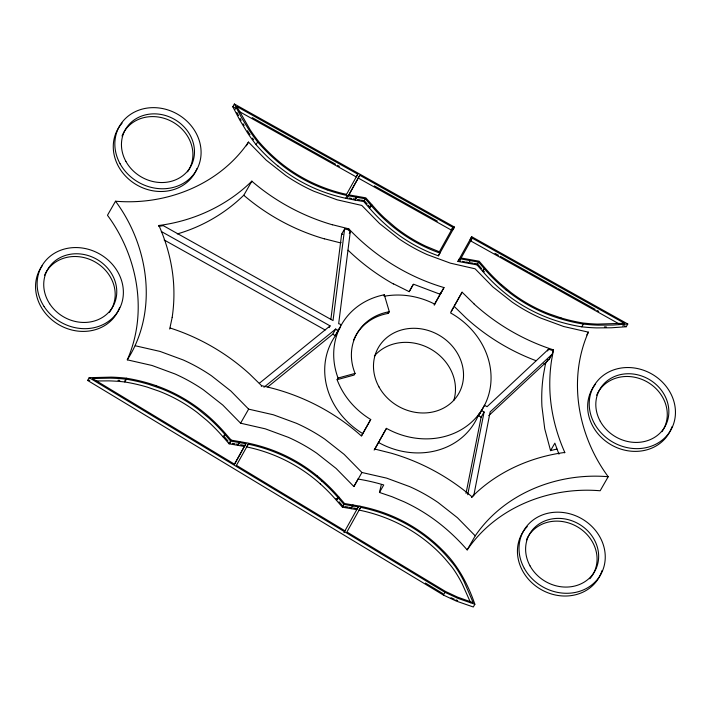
<?xml version="1.0" encoding="UTF-8"?>
<svg xmlns="http://www.w3.org/2000/svg" width="711" height="711" viewBox="0 0 711 711"><rect width="100%" height="100%" fill="white"/><g stroke="black" fill="none" stroke-linecap="round" stroke-linejoin="round"><path stroke-width="1.07" d="M330.882 319.23L341.635 234.132L344.622 228.933L348.266 229.751L350.283 231.839L338.667 323.727C343.573 323.558 338.16 333.308 335.725 329.033L263.941 387.273M344.622 228.933L333.032 320.572L163.299 225.663L159.015 226.311M172.195 317.337L169.698 329.051M466.025 493.398L481.125 417.206L484.102 412.007L481.525 410.558L478.547 415.766L481.125 417.206M467.714 494.732L484.102 412.007M488.777 415.606L549.31 359.277L549.656 357.571M549.31 359.277L552.287 354.078L553.514 349.759L551.523 360.593A188.611 166.996 29.8 0 0 549.985 392.401C551.105 413.118 556.384 433.514 564.801 452.445L564.561 452.854M467.18 549.905L475.232 535.845L457.457 517.732L438.074 502.49A159.753 141.445 29.8 0 0 409.749 486.653L386.642 478.13L361.935 472.495L353.882 486.546L336.107 468.433L316.724 453.191A159.753 141.445 29.8 0 0 288.399 437.354L265.292 428.831L240.585 423.196L222.81 405.074L203.426 389.832A159.753 141.445 29.8 0 0 175.102 373.995L151.994 365.472L127.287 359.837C148.199 312.422 137.721 256.209 107.468 215.273L115.52 201.213C166.134 205.515 219.361 184.816 248.486 142.084L266.261 160.197L285.644 175.439A159.753 141.445 29.8 0 0 313.969 191.277L337.076 199.8L361.783 205.435L379.567 223.556L398.942 238.798A159.753 141.445 29.8 0 0 427.267 254.636L450.374 263.15L475.081 268.794L492.865 286.915L512.24 302.148A159.753 141.445 29.8 0 0 540.564 317.995L563.672 326.509L588.388 332.153C567.467 379.567 577.945 435.781 608.198 476.717L600.155 490.768C549.532 486.466 496.314 507.165 467.18 549.905C455.44 536.396 441.984 524.354 427.009 514.524A159.575 141.285 29.8 0 0 404.159 501.824L392.037 496.722L379.461 492.447L381.292 484.769M127.287 359.837C158.429 311.338 148.946 246.068 115.52 201.213M267.798 386.926L332.739 334.232L335.316 335.672L338.267 330.366M481.409 410.629L480.716 411.989M480.272 412.824L478.547 415.766M346.417 194.592L357.802 174.177L236.781 106.508L235.217 109.245M348.683 195.169L359.775 175.279L452.943 227.378L439.371 251.801L426.156 246.362A138.654 122.763 29.8 0 1 394.881 226.96L384.509 217.984A161.548 143.027 29.8 0 1 377.168 210.66L365.81 197.845L348.888 194.876L347.848 196.707M348.888 194.876L359.775 175.279M234.39 464.381L245.917 443.708L230.684 441.096L224.729 434.234A163.619 144.875 29.8 0 0 208.616 417.837L198.831 409.794A138.663 122.772 29.8 0 0 160.677 388.446L148.715 384.358A163.601 144.848 29.8 0 0 126.371 379.239M245.917 443.708L234.532 464.203L92.492 378.519L110.294 378.136A168.24 148.963 29.8 0 1 121.679 378.759L126.371 379.221L124.798 381.958L120.106 381.496A168.24 148.963 29.8 0 0 108.73 380.874L96.589 380.98M236.372 465.465L248.237 444.188C275.468 449.832 301.215 462.594 321.896 481.205M393.556 283.867L409.189 291.67L413.011 284.791M369.409 208.021A160.81 142.378 29.8 0 0 391.254 229.395C405.341 240.771 421.303 249.828 438.394 255.818L454.418 227.049L234.372 104.01L232.808 106.748L239.74 119.981L247.339 132.522A168.32 149.026 29.8 0 0 252.592 140.085L256.076 144.689A160.81 142.378 29.8 0 0 277.957 166.045M457.92 261.426L471.695 236.719L627.786 324.003L626.222 326.74L611.353 327.78L596.725 327.895A168.32 149.026 29.8 0 1 587.553 327.389L581.811 326.838A160.81 142.378 29.8 0 1 552.207 319.399C534.965 313.293 518.746 304.308 504.588 292.728A160.81 142.378 29.8 0 1 482.707 271.38L477.019 264.883L457.92 261.426L459.484 258.688L478.583 262.146L484.244 268.66A160.81 142.378 29.8 0 0 506.125 290.017M361.508 435.63L370.715 419.499A74.566 66.016 29.8 0 1 337.103 379.683L338.045 378.039A74.566 66.016 29.8 0 1 384.296 294.781L389.317 311.738A53.752 47.593 29.8 0 0 355.065 373.408L354.122 375.053L337.103 379.683M434.181 304.806L441.629 291.394M409.189 291.67L413.482 284.187L438.1 293.492L440.233 294.141L441.024 292.728M370.715 419.499L361.499 436.092C333.432 410.851 298.558 393.441 261.63 385.735L249.579 373.977A192.521 170.453 29.8 0 0 170.24 328.047M434.279 305.037L443.993 287.573C407.785 276.881 374.706 256.253 348.79 228.835L332.481 224.738M460.968 258.271L472.193 238.141L624.4 323.256L622.836 325.994M353.882 486.546L358.148 478.876M374.137 450.09L378.901 441.531M451.156 311.427L453.316 307.543M374.697 449.503L386.446 428.36A74.566 66.016 29.8 0 0 483.587 407.039A74.566 66.016 29.8 0 0 450.57 312.929L462.088 292.194L474.139 303.952M343.937 532.655L358.282 506.881L343.982 504.446L338.027 497.584A163.637 144.884 29.8 0 0 321.914 481.196M360.61 507.352L346.915 531.997L445.486 591.454L457.484 597.098L473.179 602.67L464.079 581.589A121.11 107.228 29.8 0 0 455.173 566.489L453.671 564.543A66.061 58.489 29.8 0 0 452.489 563.023L446.384 555.824A132.957 117.715 29.8 0 0 428.209 538.654C408.603 523.003 385.175 512.338 360.61 507.352L359.046 510.089C383.593 515.084 407.048 525.713 426.627 541.4A132.957 117.715 29.8 0 1 444.837 558.553L450.916 565.76A66.061 58.489 29.8 0 1 452.107 567.28L453.547 569.253A121.11 107.228 29.8 0 1 462.443 584.353L470.62 602.732M158.66 225.938L158.917 225.485C193.57 220.997 226.951 205.719 251.898 181.101L243.855 195.152C225.298 213.3 202.208 226.72 177.279 233.928M359.962 506.205A157.247 139.223 29.8 0 1 382.616 512.364C401.333 518.923 418.797 529.011 433.79 541.995A127.305 112.711 29.8 0 1 442.242 549.914C457.68 564.818 467.918 584.149 474.868 604.252L473.304 606.99L456.32 601.088L443.406 595.063L87.613 380.429L89.177 377.692L111.28 377.132A168.96 149.594 29.8 0 1 121.377 377.701L126.416 378.19L124.843 380.927M246.344 145.826L248.486 142.084M256.076 144.689L257.64 141.951L254.156 137.339A168.32 149.026 29.8 0 1 248.903 129.784L241.313 117.244L234.372 104.01M357.802 174.177L356.238 176.915L239.003 111.36M277.983 166.01C292.15 177.572 308.343 186.638 325.62 192.645A155.922 138.058 29.8 0 0 345.653 198.28L347.217 195.561L365.285 198.787L370.946 205.31A160.81 142.378 29.8 0 0 392.828 226.658C406.905 238.034 422.867 247.09 439.958 253.08L438.394 255.818M355.811 198.191L356.86 196.369M345.653 198.298L355.216 200.129L356.78 197.391M244.353 446.446L229.12 443.833L223.165 436.972L224.729 434.234M224.507 435.452L225.556 433.63A160.81 142.378 29.8 0 0 203.675 412.282C189.446 400.791 173.297 391.663 156.011 385.673M355.216 200.129L363.712 201.524L365.285 198.787M341.022 242.398L340.738 242.886L339.369 242.593L324.429 238.798M348.266 229.751L348.79 228.835M261.301 386.313L261.63 385.735M240.585 423.196L248.637 409.136L273.344 414.78L296.451 423.294A159.753 141.445 29.8 0 1 324.776 439.131L344.151 454.373L361.935 472.495M349.288 233.572L350.283 231.839M229.12 443.833L231.208 440.145L247.597 443.015A156.767 138.805 29.8 0 1 269.318 449.014C286.569 455.067 302.779 464.087 316.946 475.668M370.946 205.31L369.373 208.047L363.712 201.524M370.724 206.528L371.764 204.706M238.665 443.371L239.714 441.549M238.069 445.308L239.634 442.571M248.237 444.188L246.673 446.926C273.895 452.569 299.642 465.332 320.332 483.942M329.095 327.611L330.091 325.878L161.317 231.502M332.739 334.232L335.725 329.033M335.316 335.672L339.254 328.633M383.94 295.394L384.296 294.781M353.714 339.982A53.752 47.593 29.8 0 1 388.384 313.382L389.317 311.738M452.943 227.378L451.369 230.115L358.211 178.017M452.845 229.786L454.418 227.049M470.122 239.456L471.695 236.719M472.193 238.141L470.629 240.878L619.032 323.869M440.233 294.141L443.993 287.573M460.106 259.844L461.155 258.013L479.107 261.204L485.071 268.065A163.619 144.875 29.8 0 0 501.184 284.453M468.513 263.479L470.078 260.741M338.027 497.584L336.463 500.322L342.418 507.192L356.718 509.618L358.282 506.881M337.805 498.811L338.854 496.989A160.81 142.378 29.8 0 0 316.973 475.632M477.019 264.883L478.583 262.146M462.088 292.194L454.036 306.245L466.096 318.013A192.521 170.453 29.8 0 0 536.041 360.69M379.407 440.66L386.446 428.36M342.418 507.192L344.515 503.504L359.962 506.179M482.671 271.406L484.244 268.66M351.972 506.73L353.012 504.908M351.367 508.658L352.94 505.921M379.461 492.447L383.744 484.964A186.193 164.854 29.8 0 0 358.166 479.081M547.559 350.932L548.554 349.199L552.998 350.665M547.452 360.335L545.47 363.81L543.48 374.644A188.611 166.996 29.8 0 0 541.933 406.452L544.733 428.769L550.563 450.641A186.024 164.703 29.8 0 1 556.9 449.059M547.737 359.846L548.021 359.348M471.526 497.345C496.198 472.246 530.059 457.031 564.801 452.445M581.811 326.838L583.384 324.1L589.126 324.651A168.32 149.026 29.8 0 0 598.289 325.158L612.918 325.043L627.786 324.003M586.779 334.961L588.388 332.153M443.406 595.063L445.486 591.454M550.563 450.641L554.856 443.157L558.962 454.16M481.525 410.558L484.475 405.261L487.044 406.701L548.554 349.199M475.232 535.845C504.357 493.114 557.584 472.415 608.198 476.717M471.766 497.291L473.81 495.354L490.146 411.909L552.287 354.078M259.364 383.265L330.091 325.878M338.045 378.039L355.065 373.408M624.4 323.256L597.382 324.1A166.872 147.746 29.8 0 1 588.832 323.594L583.429 323.078A163.601 144.848 29.8 0 1 561.077 317.95M87.613 380.429L89.773 380.287M604.412 326.927L606.296 326.9M357.526 199.48L360.326 199.933M361.446 200.12L364.245 200.582M470.273 262.741L473.064 263.203M474.184 263.381L476.983 263.843M230.711 443.06L228.933 442.073M232.301 443.326L234.959 443.762M236.55 444.02L238.638 444.366M344.008 506.419L342.586 505.832M345.066 506.596L348.257 507.121M349.323 507.29L351.447 507.645M355.287 199.107L353.296 198.769M468.025 262.368L465.767 261.977M353.625 508.01L356.664 508.578M240.611 444.713L243.571 445.264M351.803 198.502L349.314 198.022M135.33 345.777L160.046 351.421L183.154 359.944A159.753 141.445 29.8 0 1 211.478 375.781L230.853 391.014L248.637 409.136M464.647 261.772L462.39 261.337M244.06 445.362L245.535 445.655M347.324 197.622L347.821 197.72M460.71 260.99L459.59 260.75M374.928 449.094L391.246 453.191A192.521 170.453 29.8 0 1 471.908 496.74M342.782 234.399L341.635 234.132M346.586 194.379C319.968 188.593 294.869 175.955 274.606 157.735A163.61 144.857 29.8 0 1 258.502 141.365M561.077 317.933L549.123 313.835A138.663 122.772 29.8 0 1 510.96 292.505L501.193 284.444M474.868 604.252L457.893 598.342L444.979 592.316L89.177 377.692M327.184 189.908C309.916 183.891 293.723 174.835 279.556 163.272A160.81 142.378 29.8 0 1 257.675 141.924M455.911 599.835L457.671 600.537M454.213 599.133L450.978 597.729M232.808 106.748L234.746 107.832M252.192 117.591L335.556 164.205M337.494 165.29L339.431 166.374M374.333 185.882L437.336 221.121M494.954 253.338L498.509 255.32M500.277 256.315L527.775 271.691M528.664 272.189L557.042 288.053M557.931 288.55L595.178 309.383M596.947 310.369L598.724 311.365M624.445 325.745L626.222 326.74M164.117 239.945L325.176 330.002M236.47 465.376L344.977 530.833M425.436 583.047L443.033 593.658M506.152 289.981C520.319 301.544 536.512 310.609 553.78 316.617A160.81 142.378 29.8 0 0 583.384 324.056M477.543 263.941L481.64 268.651M482.751 269.94L483.498 270.802M364.61 201.009L367.223 204.013M368.334 205.301L370.2 207.443M338.854 496.989L344.515 503.504M339.049 501.762L342.24 505.423M225.556 433.63L231.208 440.145M223.983 436.367L227.875 440.847M258.493 141.373L255.205 137.036A166.872 147.746 29.8 0 1 250.281 130.006L236.781 106.508M247.384 130.708L248.717 132.744M243.144 123.83L244.113 125.447M240.105 118.497L241.136 120.328M236.887 112.507L238.523 115.591M158.917 225.485C167.316 244.424 172.64 264.812 173.715 285.529A188.611 166.996 29.8 0 1 172.169 317.337M388.064 312.316L388.384 313.382M362.663 433.55A74.566 66.016 29.8 0 1 335.245 335.983M384.18 296.265A74.566 66.016 29.8 0 1 434.785 304.157M324.412 238.86A192.521 170.453 29.8 0 1 243.757 195.249M332.464 224.809A192.521 170.453 29.8 0 1 251.81 181.198M393.476 284.018A198.253 175.537 29.8 0 1 348.061 250.183M478.93 413.864A74.566 66.016 29.8 0 1 378.403 442.411M545.435 363.943A192.521 170.453 29.8 0 1 543.862 363.428M553.487 349.883A192.521 170.453 29.8 0 1 474.095 304.006M374.359 355.971A46.286 40.98 29.8 0 1 430.359 348.879A46.286 40.98 29.8 0 1 453.805 400.391M671.993 426.724A44.322 39.247 29.8 0 1 611.709 445.13A44.322 39.247 29.8 0 1 595.605 384.011M596.68 395.183A37.541 33.239 29.8 0 1 646.903 381.771A37.541 33.239 29.8 0 1 661.941 431.684M602.075 570.498A44.322 39.247 29.8 0 1 540.582 589.25A44.322 39.247 29.8 0 1 527.26 526.558M526.478 539.836A37.541 33.239 29.8 0 1 578.203 527.295A37.541 33.239 29.8 0 1 589.837 578.772M197 168.534A44.322 39.247 29.8 0 1 135.801 184.353A44.322 39.247 29.8 0 1 122.114 123.092M122.008 136.041A37.541 33.239 29.8 0 1 172.16 121.679A37.541 33.239 29.8 0 1 187.562 171.822M119.679 307.392A44.322 39.247 29.8 0 1 60.177 325.469A44.322 39.247 29.8 0 1 42.402 265.461M44.58 275.246A37.541 33.239 29.8 0 1 95.194 262.012A37.541 33.239 29.8 0 1 109.396 312.36M484.413 271.824A163.619 144.875 29.8 0 1 483.516 270.793M126.416 378.234A160.81 142.378 29.8 0 1 156.02 385.638M117.973 380.287A168.96 149.594 29.8 0 1 119.804 380.438M124.798 381.976A163.601 144.848 29.8 0 1 147.15 387.077L159.104 391.201A138.663 122.772 29.8 0 1 197.267 412.522L207.034 420.592A163.619 144.875 29.8 0 1 223.147 436.981M336.036 498.358A160.81 142.378 29.8 0 1 337.245 499.744M320.341 483.933A163.637 144.884 29.8 0 1 336.445 500.34M347.226 195.543A155.922 138.058 29.8 0 1 327.184 189.917M253.631 139.774A166.872 147.746 29.8 0 1 252.458 138.165M250.005 134.655A166.872 147.746 29.8 0 1 249.143 133.384M378.981 386.926A46.286 40.98 29.8 0 0 456.951 396.356A46.286 40.98 29.8 0 0 419.597 328.642A46.286 40.98 29.8 0 0 378.981 386.926M594.476 423.676A44.322 39.247 29.8 0 0 669.149 432.715A44.322 39.247 29.8 0 0 633.368 367.863A44.322 39.247 29.8 0 0 594.476 423.676M600.271 421.294A37.541 33.239 29.8 0 0 663.514 428.937A37.541 33.239 29.8 0 0 633.208 374.022A37.541 33.239 29.8 0 0 600.271 421.294M524.274 568.32A44.322 39.247 29.8 0 0 598.946 577.359A44.322 39.247 29.8 0 0 563.165 512.507A44.322 39.247 29.8 0 0 524.274 568.32M530.068 565.938A37.541 33.239 29.8 0 0 593.312 573.59A37.541 33.239 29.8 0 0 563.005 518.666A37.541 33.239 29.8 0 0 530.068 565.938M120.088 163.77A44.322 39.247 29.8 0 0 194.761 172.862A44.322 39.247 29.8 0 0 159.042 107.983A44.322 39.247 29.8 0 0 120.088 163.77M125.891 161.379A37.541 33.239 29.8 0 0 189.126 169.085A37.541 33.239 29.8 0 0 158.873 114.142A37.541 33.239 29.8 0 0 125.891 161.379M44.109 306.574A44.322 39.247 29.8 0 0 118.701 310.165A44.322 39.247 29.8 0 0 77.926 247.606A44.322 39.247 29.8 0 0 44.109 306.574M49.646 303.748A37.541 33.239 29.8 0 0 112.809 306.788A37.541 33.239 29.8 0 0 78.281 253.809A37.541 33.239 29.8 0 0 49.646 303.748"/></g></svg>
